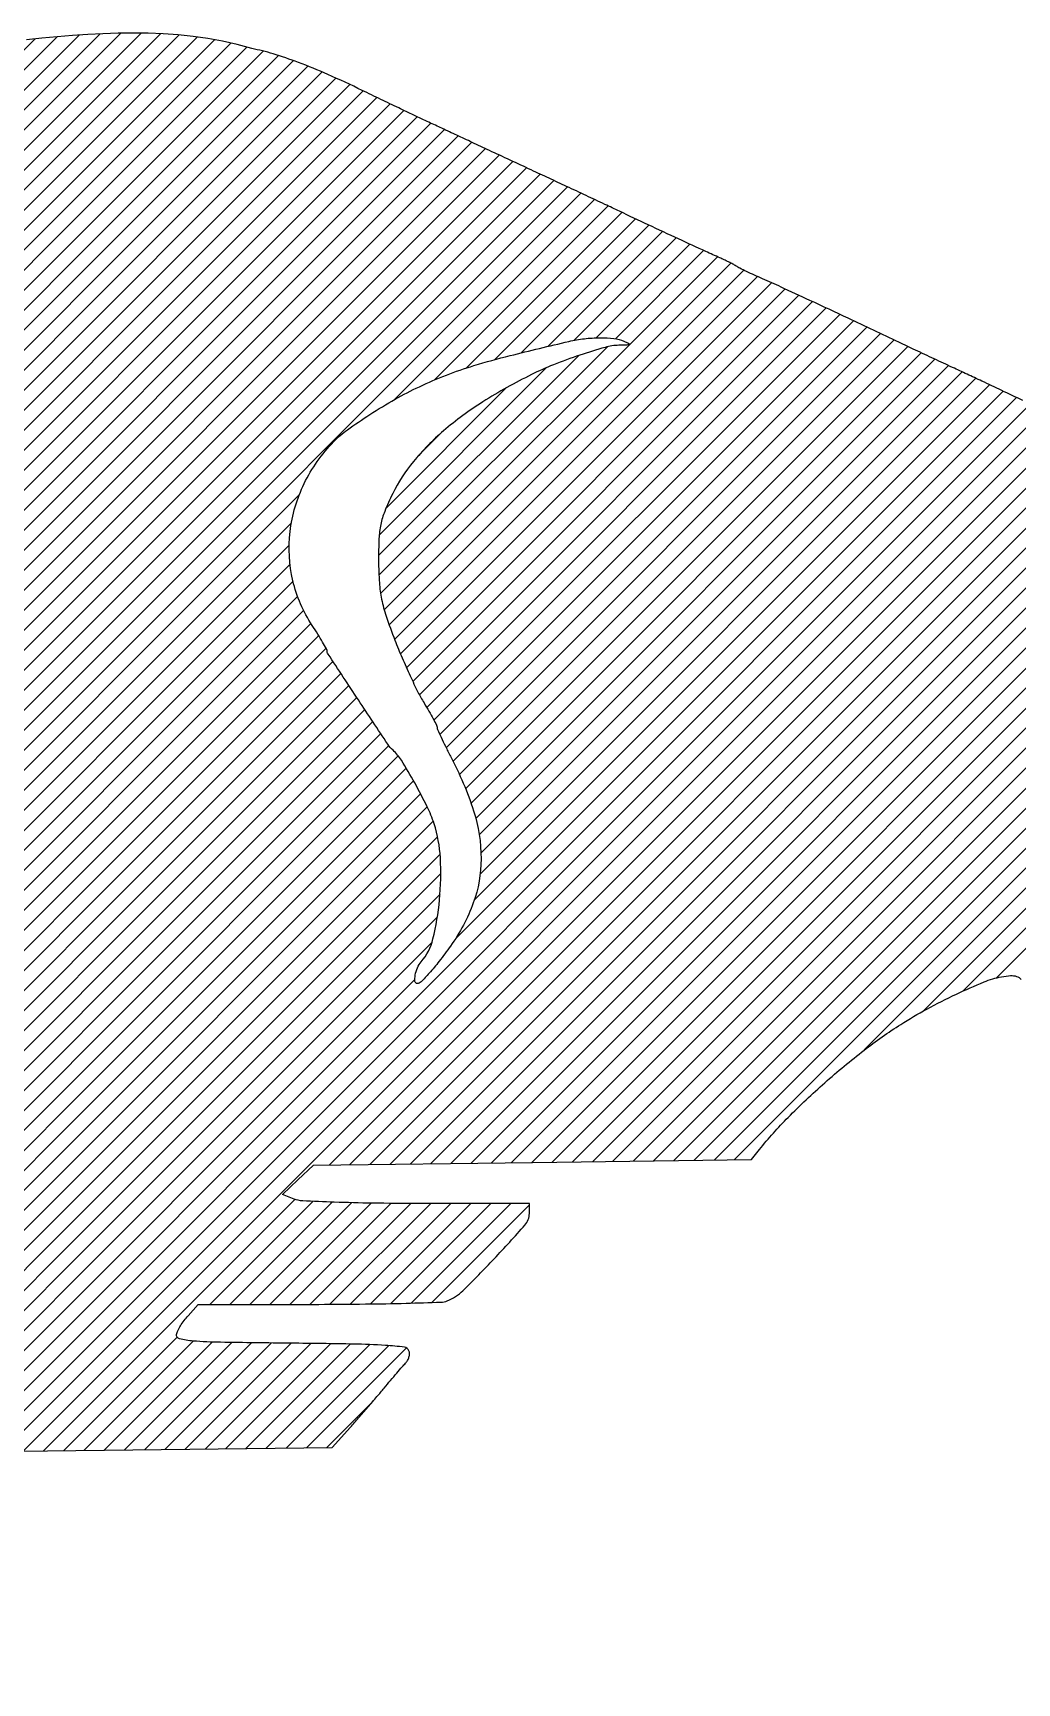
# Model space of a CAD drawing. Extents: x 0 to 40200, y 0 to 28450.
# Drawn here: x 38264 to 38612, y 5009 to 5592 of the extents above; entities that cross this region are included whole.
import ezdxf

# ---------------------------------------------------------------- set-up
doc = ezdxf.new("R2010")
doc.units = 0
doc.layers.add('KERB', color=7, linetype='CONTINUOUS')
doc.layers.add('SUFACING', color=7, linetype='CONTINUOUS')

# ---------------------------------------------------------------- blocks, each defined once
blk = doc.blocks.new('*X13')
at = {"layer": 'SUFACING', "color": 172, "linetype": 'CONTINUOUS'}
for points in [[(38028.31, 5352.91), (38265.17, 5589.76)], [(38034.98, 5352.5), (38272.99, 5590.51)], [(38038.95, 5292.84), (38334.38, 5588.26)], [(38042.09, 5352.55), (38280.67, 5591.12)], [(38052.12, 5355.51), (38288.19, 5591.57)], [(38062.19, 5358.5), (38295.5, 5591.81)], [(38067.99, 5357.23), (38302.59, 5591.83)], [(38072.33, 5354.5), (38309.45, 5591.62)], [(38075.68, 5350.78), (38316.07, 5591.16)], [(38078.02, 5346.05), (38322.41, 5590.44)], [(38079, 5339.95), (38328.52, 5589.47)], [(38027.14, 5252.75), (38356.5, 5582.1)], [(38028.27, 5260.94), (38351.22, 5583.89)], [(38030.58, 5270.32), (38345.73, 5585.47)], [(38036.89, 5283.7), (38340.01, 5586.82)], [(37988.04, 5199.5), (38366.62, 5578.08)], [(38025.92, 5244.45), (38361.61, 5580.14)], [(37991.56, 5195.94), (38371.52, 5575.91)], [(37995.13, 5192.44), (38376.36, 5573.68)], [(37998.76, 5189), (38381.15, 5571.4)], [(38002.44, 5185.61), (38385.92, 5569.1)], [(38006.11, 5182.21), (38390.7, 5566.8)], [(38009.76, 5178.8), (38395.48, 5564.51)], [(38013.4, 5175.36), (38400.27, 5562.23)], [(38016.95, 5171.84), (38405.09, 5559.98)], [(38020.42, 5168.24), (38409.91, 5557.73)], [(38023.73, 5164.48), (38414.73, 5555.48)], [(38026.82, 5160.49), (38419.55, 5553.23)], [(38029.66, 5156.26), (38424.38, 5550.98)], [(38032.84, 5152.38), (38429.2, 5548.73)], [(38037.24, 5149.71), (38434.02, 5546.49)], [(38044.41, 5149.81), (38438.85, 5544.24)], [(38054.12, 5152.45), (38443.67, 5542)], [(38062.69, 5153.94), (38448.5, 5539.75)], [(38068.32, 5152.49), (38453.32, 5537.5)], [(38072.11, 5149.22), (38458.14, 5535.25)], [(38392.23, 5462.27), (38462.95, 5532.99)], [(38406.21, 5469.18), (38467.76, 5530.73)], [(38417.54, 5473.43), (38472.56, 5528.46)], [(38427.56, 5476.38), (38477.37, 5526.19)], [(38437.04, 5478.8), (38482.18, 5523.93)], [(38446.38, 5481.06), (38487, 5521.68)], [(38455.6, 5483.21), (38491.83, 5519.44)], [(38387.28, 5393.67), (38506.38, 5512.78)], [(38463.57, 5484.11), (38496.66, 5517.2)], [(38470.32, 5483.79), (38501.5, 5514.97)], [(38388.57, 5387.9), (38511.17, 5510.5)], [(38390.35, 5382.6), (38515.76, 5508.01)], [(38392.26, 5377.45), (38520.57, 5505.76)], [(38394.29, 5372.4), (38525.48, 5503.6)], [(38396.43, 5367.47), (38530.35, 5501.39)], [(38398.66, 5362.64), (38535.19, 5499.16)], [(38401, 5357.9), (38540.02, 5496.92)], [(38403.61, 5353.44), (38544.84, 5494.67)], [(38406.16, 5348.91), (38549.65, 5492.41)], [(38408.21, 5343.89), (38554.46, 5490.15)], [(38410.51, 5339.13), (38559.27, 5487.88)], [(38412.92, 5334.47), (38564.07, 5485.62)], [(38415.22, 5329.69), (38568.87, 5483.35)], [(38386.57, 5407.11), (38457.26, 5477.8)], [(38386.7, 5400.17), (38467.47, 5480.94)], [(38417.33, 5324.73), (38573.67, 5481.08)], [(38419.26, 5319.59), (38578.48, 5478.81)], [(38386.79, 5414.4), (38445.95, 5473.56)], [(38420.95, 5314.21), (38583.29, 5476.55)], [(38422.18, 5308.37), (38588.11, 5474.3)], [(38422.79, 5301.91), (38592.93, 5472.05)], [(38389.24, 5423.92), (38431.7, 5466.39)], [(38420.44, 5285.42), (38602.56, 5467.54)], [(38422.5, 5294.55), (38597.76, 5469.8)], [(38239.51, 5090.35), (38612.16, 5463)], [(38246.66, 5090.43), (38616.95, 5460.71)], [(38413.77, 5271.67), (38607.37, 5465.27)], [(38253.81, 5090.5), (38621.73, 5458.43)], [(38260.96, 5090.58), (38626.52, 5456.14)], [(38369.12, 5191.67), (38631.33, 5453.88)], [(38376.29, 5191.76), (38636.16, 5451.64)], [(38383.45, 5191.86), (38641, 5449.41)], [(38400.37, 5442.12), (38408.94, 5450.7)], [(38390.62, 5191.96), (38645.91, 5447.25)], [(38397.79, 5192.05), (38650.81, 5445.07)], [(38404.96, 5192.15), (38655.66, 5442.86)], [(38412.12, 5192.25), (38660.5, 5440.63)], [(38419.29, 5192.34), (38665.33, 5438.38)], [(38426.46, 5192.44), (38670.15, 5436.13)], [(38433.63, 5192.54), (38674.96, 5433.87)], [(38440.79, 5192.63), (38679.75, 5431.59)], [(38075.03, 5145.07), (38358.51, 5428.55)], [(38447.96, 5192.73), (38684.54, 5429.31)], [(38455.13, 5192.82), (38689.31, 5427.01)], [(38462.29, 5192.92), (38694.1, 5424.73)], [(38077.34, 5140.3), (38355.76, 5418.73)], [(38469.46, 5193.02), (38698.9, 5422.46)], [(38476.63, 5193.11), (38703.71, 5420.19)], [(38483.8, 5193.21), (38708.52, 5417.93)], [(38490.96, 5193.31), (38713.34, 5415.68)], [(38498.13, 5193.4), (38718.17, 5413.44)], [(38079.31, 5135.21), (38354.97, 5410.87)], [(38505.3, 5193.5), (38722.99, 5411.19)], [(38512.47, 5193.6), (38727.82, 5408.94)], [(38081.01, 5129.83), (38355.28, 5404.1)], [(38558.32, 5232.38), (38732.64, 5406.69)], [(38579.11, 5246.1), (38737.45, 5404.44)], [(38593.31, 5253.22), (38742.27, 5402.18)], [(38082.36, 5124.12), (38356.33, 5398.08)], [(38605.01, 5257.85), (38747.08, 5399.93)], [(38083.33, 5118.01), (38357.96, 5392.64)], [(38084.73, 5112.34), (38360.08, 5387.69)], [(38087.11, 5107.65), (38362.63, 5383.17)], [(38091.68, 5105.15), (38365.4, 5378.87)], [(38175.28, 5181.67), (38368.05, 5374.44)], [(38177.03, 5176.36), (38370.42, 5369.74)], [(38178.72, 5170.98), (38373.23, 5365.48)], [(38180.31, 5165.49), (38376.04, 5361.23)], [(38181.61, 5159.72), (38378.86, 5356.97)], [(38181.23, 5152.27), (38381.67, 5352.72)], [(38176.12, 5133.02), (38387.32, 5344.22)], [(38178.86, 5142.83), (38384.49, 5348.47)], [(38165.65, 5115.48), (38390.15, 5339.98)], [(38141.57, 5077.26), (38396.31, 5332)], [(38154.93, 5097.68), (38393.56, 5336.31)], [(38131.35, 5059.97), (38398.91, 5327.53)], [(38119.39, 5040.94), (38401.41, 5322.96)], [(38107.72, 5022.2), (38403.8, 5318.28)], [(38104.05, 5011.45), (38405.89, 5313.29)], [(38108.89, 5009.22), (38407.43, 5307.76)], [(38115.48, 5008.74), (38408.33, 5301.6)], [(38122.47, 5008.66), (38408.57, 5294.76)], [(38129.49, 5008.61), (38408.3, 5287.41)], [(38136.54, 5008.59), (38407.38, 5279.42)], [(38221.33, 5086.31), (38405.5, 5270.48)], [(38232.36, 5090.27), (38399.41, 5257.31)], [(38268.11, 5090.66), (38357, 5179.55)], [(38326.86, 5142.34), (38363.37, 5178.85)], [(38333.95, 5142.36), (38370.16, 5178.57)], [(38341.04, 5142.38), (38377.02, 5178.36)], [(38348.13, 5142.4), (38383.95, 5178.22)], [(38355.22, 5142.42), (38390.95, 5178.14)], [(38362.31, 5142.43), (38397.98, 5178.1)], [(38369.4, 5142.46), (38405.05, 5178.1)], [(38376.52, 5142.51), (38412.12, 5178.1)], [(38383.68, 5142.59), (38419.19, 5178.1)], [(38390.87, 5142.71), (38426.26, 5178.1)], [(38398.13, 5142.89), (38433.33, 5178.1)], [(38405.41, 5143.11), (38439.89, 5177.59)], [(38275.26, 5090.74), (38315.36, 5130.84)], [(38282.41, 5090.82), (38321.05, 5129.46)], [(38289.56, 5090.9), (38327.75, 5129.09)], [(38296.71, 5090.98), (38334.69, 5128.96)], [(38303.86, 5091.06), (38341.66, 5128.86)], [(38311.01, 5091.14), (38348.65, 5128.77)], [(38318.16, 5091.21), (38355.65, 5128.7)], [(38325.31, 5091.29), (38362.64, 5128.62)], [(38332.46, 5091.37), (38369.61, 5128.52)], [(38339.61, 5091.45), (38376.57, 5128.41)], [(38346.76, 5091.53), (38383.46, 5128.23)], [(38353.91, 5091.61), (38390.16, 5127.85)], [(38361.06, 5091.69), (38396.43, 5127.06)], [(38368.21, 5091.77), (38384.66, 5108.22)]]:
    blk.add_lwpolyline(points, dxfattribs=at)

msp = doc.modelspace()

# ---------------------------------------------------------------- linework, layer by layer
at = {"layer": 'KERB', "color": 172, "linetype": 'CONTINUOUS'}
for points in [[(38614.32128, 5461.96926, 0.000574), (38606.89052, 5465.497), (38606.89052, 5465.497, 0.00058), (38599.89712, 5468.79736), (38599.89712, 5468.79736, 0.00134), (38594.6336, 5471.25667), (38594.6336, 5471.25667, -0.000699), (38589.52053, 5473.63772), (38589.52053, 5473.63772, -0.00035), (38583.06194, 5476.66185), (38583.06194, 5476.66185, -0.000347), (38576.38281, 5479.80061), (38576.38281, 5479.80061, -0.000513), (38570.528, 5482.56432), (38570.528, 5482.56432, 0.000513), (38552.64713, 5491.00481), (38552.64713, 5491.00481, 0.001159), (38539.08246, 5497.3525), (38539.08246, 5497.3525, 0.001429), (38528.87755, 5502.06374), (38528.87755, 5502.06374, 0.005116), (38522.3168, 5504.98905), (38522.3168, 5504.98905, -0.00472), (38519.46641, 5506.25728), (38519.46641, 5506.25728, -0.004968), (38516.68892, 5507.55812), (38516.68892, 5507.55812, -0.004765), (38514.31569, 5508.72648), (38514.31569, 5508.72648, -0.022197), (38512.9856, 5509.47291), (38512.9856, 5509.47291, 0.014428), (38511.85122, 5510.13289), (38511.85122, 5510.13289, 0.006625), (38510.33765, 5510.93017), (38510.33765, 5510.93017, 0.006555), (38508.72162, 5511.72774), (38508.72162, 5511.72774, 0.00901), (38507.24716, 5512.3992), (38507.24716, 5512.3992, -0.005286), (38502.2861, 5514.614), (38502.2861, 5514.614, -0.000852), (38492.67236, 5519.04823), (38492.67236, 5519.04823, -0.000988), (38481.91538, 5524.05785), (38481.91538, 5524.05785, -0.001171), (38471.7728, 5528.83472), (38471.7728, 5528.83472, 0.000698), (38466.60824, 5531.27305), (38466.60824, 5531.27305, 0.000335), (38459.97272, 5534.38912), (38459.97272, 5534.38912, 0.000332), (38453.04317, 5537.632), (38453.04317, 5537.632, 0.000474), (38446.8896, 5540.49966), (38446.8896, 5540.49966, -0.000117), (38440.57167, 5543.43843), (38440.57167, 5543.43843, -0.000072), (38433.12122, 5546.90741), (38433.12122, 5546.90741, -0.000072), (38425.74467, 5550.34457), (38425.74467, 5550.34457, -0.000128), (38419.6736, 5553.17638), (38419.6736, 5553.17638, 0.000059), (38414.27048, 5555.69755), (38414.27048, 5555.69755, 0.000062), (38408.96702, 5558.17065), (38408.96702, 5558.17065, 0.000059), (38404.39662, 5560.30056), (38404.39662, 5560.30056, 0.000284), (38401.7888, 5561.51369), (38401.7888, 5561.51369, -0.002548), (38399.05459, 5562.80071), (38399.05459, 5562.80071, -0.000402), (38393.6969, 5565.36135), (38393.6969, 5565.36135, -0.000447), (38387.38762, 5568.38997), (38387.38762, 5568.38997, -0.00039), (38380.7936, 5571.56886), (38380.7936, 5571.56886, 0.00831), (38368.63809, 5577.19335), (38368.63809, 5577.19335, 0.013992), (38358.23821, 5581.45336), (38358.23821, 5581.45336, 0.016637), (38349.26829, 5584.50095), (38349.26829, 5584.50095, 0.027042735), (38341.73436, 5586.34604), (38336.60063, 5587.7587), (38331.43104, 5588.93651), (38326.22961, 5589.89255), (38320.99846, 5590.64161), (38315.73972, 5591.19846), (38310.4555, 5591.57789), (38305.14793, 5591.7947), (38299.81914, 5591.86365), (38294.47124, 5591.79954), (38289.10635, 5591.61716), (38283.72661, 5591.33128), (38278.33413, 5590.95669), (38272.93104, 5590.50818), (38267.51946, 5590.00053), (38262.10151, 5589.44852)], [(38473.328, 5482.92075), (38473.328, 5482.92075, -0.016066), (38474.94772, 5482.1622), (38474.94772, 5482.1622, -0.540932999), (38474.98653, 5481.80747), (38474.98653, 5481.80747, -0.162681), (38474.35573, 5481.56605), (38474.35573, 5481.56605, -0.005134), (38471.56916, 5481.47486), (38471.56916, 5481.47486, 0.063975), (38466.67964, 5480.73477), (38466.67964, 5480.73477, 0.011272), (38457.78977, 5477.97954), (38457.78977, 5477.97954, 0.013003), (38448.39396, 5474.55952), (38448.39396, 5474.55952, 0.021416), (38440.6688, 5471.12895), (38440.6688, 5471.12895, 0.025142), (38423.49909, 5461.50196), (38423.49909, 5461.50196, 0.036887), (38409.56801, 5451.23681), (38409.56801, 5451.23681, 0.042353), (38398.89829, 5440.39432), (38398.89829, 5440.39432, 0.059917), (38391.56259, 5429.02535), (38391.56259, 5429.02535, 0.01612), (38388.748, 5422.74116), (38388.748, 5422.74116, 0.045443), (38387.33604, 5418.14465), (38387.33604, 5418.14465, 0.04151), (38386.71134, 5413.14221), (38386.71134, 5413.14221, 0.011729), (38386.57138, 5405.2834), (38386.57138, 5405.2834, 0.015022), (38386.84906, 5397.5064), (38386.84906, 5397.5064, 0.034384), (38387.63506, 5391.69661), (38387.63506, 5391.69661, 0.031183), (38389.26128, 5385.71747), (38389.26128, 5385.71747, 0.01044), (38392.35757, 5377.20298), (38392.35757, 5377.20298, 0.008679), (38394.87997, 5371.01419), (38394.87997, 5371.01419, 0.007503), (38397.73674, 5364.60649), (38397.73674, 5364.60649, 0.007571), (38400.5013, 5358.87659), (38400.5013, 5358.87659, 0.021734), (38402.65019, 5355.01802), (38402.65019, 5355.01802, -0.006337), (38404.40574, 5352.08216), (38404.40574, 5352.08216, -0.00898), (38405.88707, 5349.42324), (38405.88707, 5349.42324, -0.005683), (38407.05801, 5347.16838), (38407.05801, 5347.16838, -0.116696), (38407.23534, 5346.42859), (38407.23534, 5346.42859, 0.105359), (38407.40135, 5345.66049), (38407.40135, 5345.66049, 0.003877), (38408.64972, 5342.9425), (38408.64972, 5342.9425, 0.006912), (38410.20362, 5339.74319), (38410.20362, 5339.74319, 0.004784), (38412.04559, 5336.16617), (38412.04559, 5336.16617, -0.043395), (38420.17035, 5316.8613), (38420.17035, 5316.8613, -0.07818), (38422.82489, 5299.93752), (38422.82489, 5299.93752, -0.087547), (38420.06684, 5284.34814), (38420.06684, 5284.34814, -0.068109), (38412.0149, 5269.09706), (38412.0149, 5269.09706, -0.00923), (38407.9927, 5263.69745), (38407.9927, 5263.69745, -0.017162), (38404.50497, 5259.49746), (38404.50497, 5259.49746, -0.014454), (38401.61517, 5256.43402), (38401.61517, 5256.43402, -0.198978), (38400.2336, 5255.86155), (38400.2336, 5255.86155, -0.388087), (38399.43994, 5256.5868), (38399.43994, 5256.5868, -0.067009), (38399.53733, 5258.809), (38399.53733, 5258.809, -0.055112), (38400.32107, 5261.4573), (38400.32107, 5261.4573, -0.080601), (38401.60746, 5263.5151), (38401.60746, 5263.5151, 0.120755), (38405.81103, 5271.60519), (38405.81103, 5271.60519, 0.036254), (38408.12641, 5285.39288), (38408.12641, 5285.39288, 0.036861), (38408.42651, 5300.23698), (38408.42651, 5300.23698, 0.064148), (38406.20525, 5312.33414), (38406.20525, 5312.33414, 0.037468), (38403.77215, 5318.3451), (38403.77215, 5318.3451, 0.012538), (38399.35335, 5326.73845), (38399.35335, 5326.73845, 0.010623), (38394.64334, 5334.76033), (38394.64334, 5334.76033, 0.071815), (38391.6995, 5338.28715), (38391.6995, 5338.28715, -0.062909), (38389.81235, 5340.46822), (38389.81235, 5340.46822, -0.00076), (38379.4364, 5356.09641), (38379.4364, 5356.09641, -0.000355), (38368.73507, 5372.29294), (38368.73507, 5372.29294, -0.146833), (38368.352, 5373.56926), (38368.352, 5373.56926, 0.130401), (38368.18511, 5374.19828), (38368.18511, 5374.19828, 0.00391), (38366.80846, 5376.56685), (38366.80846, 5376.56685, 0.007523), (38365.11085, 5379.33969), (38365.11085, 5379.33969, 0.005097), (38363.09739, 5382.44938), (38363.09739, 5382.44938, -0.089116), (38356.28383, 5398.25423), (38356.28383, 5398.25423, -0.086614), (38355.30292, 5415.60603), (38355.30292, 5415.60603, -0.0846), (38360.28584, 5432.60624), (38360.28584, 5432.60624, -0.079863), (38370.6848, 5447.38052), (38370.6848, 5447.38052, -0.043132), (38375.56609, 5451.5922), (38375.56609, 5451.5922, -0.013811), (38383.49042, 5456.99098), (38383.49042, 5456.99098, -0.013954), (38392.45917, 5462.39804), (38392.45917, 5462.39804, -0.017901), (38401.0112, 5466.83758), (38401.0112, 5466.83758, -0.018317), (38410.55251, 5470.94375), (38410.55251, 5470.94375, -0.018968), (38420.25937, 5474.28853), (38420.25937, 5474.28853, -0.012618), (38433.07985, 5477.81834), (38433.07985, 5477.81834, -0.003274), (38453.888, 5482.84183), (38453.888, 5482.84183, -0.028318), (38459.34468, 5483.7994), (38459.34468, 5483.7994, -0.028267), (38464.8779, 5484.13501), (38464.8779, 5484.13501, -0.029959), (38469.81151, 5483.85923), (38469.81151, 5483.85923, -0.072656), (38473.328, 5482.92075)], [(38229.1616, 5090.23275), (38299.66159, 5091.01035), (38370.16157, 5091.78795), (38376.64399, 5099.01802), (38376.64399, 5099.01802, 0.003049), (38379.52195, 5102.26757), (38379.52195, 5102.26757, 0.001962), (38382.82113, 5106.0688), (38382.82113, 5106.0688, 0.001972), (38386.02003, 5109.8136), (38386.02003, 5109.8136, 0.003706), (38388.5696, 5112.86782), (38388.5696, 5112.86782, -0.002778), (38390.80718, 5115.55844), (38390.80718, 5115.55844, -0.002954), (38393.02928, 5118.16898), (38393.02928, 5118.16898, -0.002811), (38394.96734, 5120.39334), (38394.96734, 5120.39334, -0.013639), (38396.10785, 5121.61852), (38396.10785, 5121.61852, 0.067304), (38396.84412, 5122.60228), (38396.84412, 5122.60228, 0.059168), (38397.33195, 5123.78942), (38397.33195, 5123.78942, 0.062158), (38397.51057, 5124.99131), (38397.51057, 5124.99131, 0.097757), (38397.33302, 5126.01639), (38397.33302, 5126.01639, 0.276478), (38395.69903, 5127.29743), (38395.69903, 5127.29743, 0.015324), (38388.97512, 5127.93667), (38388.97512, 5127.93667, 0.011696), (38377.793, 5128.39257), (38377.793, 5128.39257, 0.001803), (38355.58036, 5128.69802), (38355.58036, 5128.69802, -0.001303), (38330.65309, 5129.01589), (38330.65309, 5129.01589, -0.015464), (38320.99856, 5129.46305), (38320.99856, 5129.46305, -0.041206), (38316.19724, 5130.23579), (38316.19724, 5130.23579, -0.392188), (38315.15257, 5131.82563), (38315.15257, 5131.82563, -0.071983), (38315.57134, 5133.13347), (38315.57134, 5133.13347, -0.024489), (38316.53473, 5134.88626), (38316.53473, 5134.88626, -0.023764), (38317.80317, 5136.74411), (38317.80317, 5136.74411, -0.025215), (38319.21891, 5138.43523), (38322.83027, 5142.33195), (38365.41994, 5142.44126), (38365.41994, 5142.44126, 0.002425), (38381.94625, 5142.56383), (38381.94625, 5142.56383, 0.003667), (38396.32917, 5142.84577), (38396.32917, 5142.84577, 0.001446), (38408.65596, 5143.21353), (38408.65596, 5143.21353, 0.085908), (38410.83609, 5143.6648), (38410.83609, 5143.6648, 0.100269), (38416.3897, 5147.26678), (38416.3897, 5147.26678, 0.010203), (38427.43607, 5158.54209), (38427.43607, 5158.54209, 0.00729), (38438.3452, 5170.48582), (38438.3452, 5170.48582, 0.18341), (38439.8912, 5174.55863), (38439.8912, 5178.10155), (38400.33484, 5178.10155), (38400.33484, 5178.10155, -0.003437), (38384.46036, 5178.21067), (38384.46036, 5178.21067, -0.005481), (38370.89385, 5178.54594), (38370.89385, 5178.54594, -0.003322), (38359.74911, 5179.0178), (38359.74911, 5179.0178, -0.078753), (38356.68124, 5179.65933), (38352.58399, 5181.2171), (38358.08525, 5186.40545), (38363.58651, 5191.59381), (38441.00765, 5192.63456), (38518.4288, 5193.67531), (38521.23205, 5197.16363), (38521.23205, 5197.16363, -0.025962), (38531.39143, 5208.54225), (38531.39143, 5208.54225, -0.016301), (38544.35373, 5220.79915), (38544.35373, 5220.79915, -0.016222), (38558.22924, 5232.30709), (38558.22924, 5232.30709, -0.023812), (38571.19783, 5241.41632), (38571.19783, 5241.41632, -0.017632), (38580.40443, 5246.804), (38580.40443, 5246.804, -0.013241), (38590.88344, 5252.097), (38590.88344, 5252.097, -0.012495), (38600.6571, 5256.4178), (38600.6571, 5256.4178, -0.0515), (38606.8497, 5258.25466), (38606.8497, 5258.25466, -0.029356), (38610.05723, 5258.66341), (38610.05723, 5258.66341, -0.104214), (38612.09912, 5258.37645), (38612.09912, 5258.37645, -0.10555), (38613.83739, 5257.29239)]]:
    msp.add_lwpolyline(points, format="xyb", dxfattribs=at)
at = {"layer": 'SUFACING', "color": 172, "linetype": 'CONTINUOUS'}
for points in [[(38614.32128, 5461.96926, 0.000574), (38606.89052, 5465.497), (38606.89052, 5465.497, 0.00058), (38599.89712, 5468.79736), (38599.89712, 5468.79736, 0.00134), (38594.6336, 5471.25667), (38594.6336, 5471.25667, -0.000699), (38589.52053, 5473.63772), (38589.52053, 5473.63772, -0.00035), (38583.06194, 5476.66185), (38583.06194, 5476.66185, -0.000347), (38576.38281, 5479.80061), (38576.38281, 5479.80061, -0.000513), (38570.528, 5482.56432), (38570.528, 5482.56432, 0.000513), (38552.64713, 5491.00481), (38552.64713, 5491.00481, 0.001159), (38539.08246, 5497.3525), (38539.08246, 5497.3525, 0.001429), (38528.87755, 5502.06374), (38528.87755, 5502.06374, 0.005116), (38522.3168, 5504.98905), (38522.3168, 5504.98905, -0.00472), (38519.46641, 5506.25728), (38519.46641, 5506.25728, -0.004968), (38516.68892, 5507.55812), (38516.68892, 5507.55812, -0.004765), (38514.31569, 5508.72648), (38514.31569, 5508.72648, -0.022197), (38512.9856, 5509.47291), (38512.9856, 5509.47291, 0.014428), (38511.85122, 5510.13289), (38511.85122, 5510.13289, 0.006625), (38510.33765, 5510.93017), (38510.33765, 5510.93017, 0.006555), (38508.72162, 5511.72774), (38508.72162, 5511.72774, 0.00901), (38507.24716, 5512.3992), (38507.24716, 5512.3992, -0.005286), (38502.2861, 5514.614), (38502.2861, 5514.614, -0.000852), (38492.67236, 5519.04823), (38492.67236, 5519.04823, -0.000988), (38481.91538, 5524.05785), (38481.91538, 5524.05785, -0.001171), (38471.7728, 5528.83472), (38471.7728, 5528.83472, 0.000698), (38466.60824, 5531.27305), (38466.60824, 5531.27305, 0.000335), (38459.97272, 5534.38912), (38459.97272, 5534.38912, 0.000332), (38453.04317, 5537.632), (38453.04317, 5537.632, 0.000474), (38446.8896, 5540.49966), (38446.8896, 5540.49966, -0.000117), (38440.57167, 5543.43843), (38440.57167, 5543.43843, -0.000072), (38433.12122, 5546.90741), (38433.12122, 5546.90741, -0.000072), (38425.74467, 5550.34457), (38425.74467, 5550.34457, -0.000128), (38419.6736, 5553.17638), (38419.6736, 5553.17638, 0.000059), (38414.27048, 5555.69755), (38414.27048, 5555.69755, 0.000062), (38408.96702, 5558.17065), (38408.96702, 5558.17065, 0.000059), (38404.39662, 5560.30056), (38404.39662, 5560.30056, 0.000284), (38401.7888, 5561.51369), (38401.7888, 5561.51369, -0.002548), (38399.05459, 5562.80071), (38399.05459, 5562.80071, -0.000402), (38393.6969, 5565.36135), (38393.6969, 5565.36135, -0.000447), (38387.38762, 5568.38997), (38387.38762, 5568.38997, -0.00039), (38380.7936, 5571.56886), (38380.7936, 5571.56886, 0.00831), (38368.63809, 5577.19335), (38368.63809, 5577.19335, 0.013992), (38358.23821, 5581.45336), (38358.23821, 5581.45336, 0.016637), (38349.26829, 5584.50095), (38349.26829, 5584.50095, 0.027042735), (38341.73436, 5586.34604), (38336.60063, 5587.7587), (38331.43104, 5588.93651), (38326.22961, 5589.89255), (38320.99846, 5590.64161), (38315.73972, 5591.19846), (38310.4555, 5591.57789), (38305.14793, 5591.7947), (38299.81914, 5591.86365), (38294.47124, 5591.79954), (38289.10635, 5591.61716), (38283.72661, 5591.33128), (38278.33413, 5590.95669), (38272.93104, 5590.50818), (38267.51946, 5590.00053), (38262.10151, 5589.44852)], [(38614.32128, 5461.96926, 0.000574), (38606.89052, 5465.497), (38606.89052, 5465.497, 0.00058), (38599.89712, 5468.79736), (38599.89712, 5468.79736, 0.00134), (38594.6336, 5471.25667), (38594.6336, 5471.25667, -0.000699), (38589.52053, 5473.63772), (38589.52053, 5473.63772, -0.00035), (38583.06194, 5476.66185), (38583.06194, 5476.66185, -0.000347), (38576.38281, 5479.80061), (38576.38281, 5479.80061, -0.000513), (38570.528, 5482.56432), (38570.528, 5482.56432, 0.000513), (38552.64713, 5491.00481), (38552.64713, 5491.00481, 0.001159), (38539.08246, 5497.3525), (38539.08246, 5497.3525, 0.001429), (38528.87755, 5502.06374), (38528.87755, 5502.06374, 0.005116), (38522.3168, 5504.98905), (38522.3168, 5504.98905, -0.00472), (38519.46641, 5506.25728), (38519.46641, 5506.25728, -0.004968), (38516.68892, 5507.55812), (38516.68892, 5507.55812, -0.004765), (38514.31569, 5508.72648), (38514.31569, 5508.72648, -0.022197), (38512.9856, 5509.47291), (38512.9856, 5509.47291, 0.014428), (38511.85122, 5510.13289), (38511.85122, 5510.13289, 0.006625), (38510.33765, 5510.93017), (38510.33765, 5510.93017, 0.006555), (38508.72162, 5511.72774), (38508.72162, 5511.72774, 0.00901), (38507.24716, 5512.3992), (38507.24716, 5512.3992, -0.005286), (38502.2861, 5514.614), (38502.2861, 5514.614, -0.000852), (38492.67236, 5519.04823), (38492.67236, 5519.04823, -0.000988), (38481.91538, 5524.05785), (38481.91538, 5524.05785, -0.001171), (38471.7728, 5528.83472), (38471.7728, 5528.83472, 0.000698), (38466.60824, 5531.27305), (38466.60824, 5531.27305, 0.000335), (38459.97272, 5534.38912), (38459.97272, 5534.38912, 0.000332), (38453.04317, 5537.632), (38453.04317, 5537.632, 0.000474), (38446.8896, 5540.49966), (38446.8896, 5540.49966, -0.000117), (38440.57167, 5543.43843), (38440.57167, 5543.43843, -0.000072), (38433.12122, 5546.90741), (38433.12122, 5546.90741, -0.000072), (38425.74467, 5550.34457), (38425.74467, 5550.34457, -0.000128), (38419.6736, 5553.17638), (38419.6736, 5553.17638, 0.000059), (38414.27048, 5555.69755), (38414.27048, 5555.69755, 0.000062), (38408.96702, 5558.17065), (38408.96702, 5558.17065, 0.000059), (38404.39662, 5560.30056), (38404.39662, 5560.30056, 0.000284), (38401.7888, 5561.51369), (38401.7888, 5561.51369, -0.002548), (38399.05459, 5562.80071), (38399.05459, 5562.80071, -0.000402), (38393.6969, 5565.36135), (38393.6969, 5565.36135, -0.000447), (38387.38762, 5568.38997), (38387.38762, 5568.38997, -0.00039), (38380.7936, 5571.56886), (38380.7936, 5571.56886, 0.00831), (38368.63809, 5577.19335), (38368.63809, 5577.19335, 0.013992), (38358.23821, 5581.45336), (38358.23821, 5581.45336, 0.016637), (38349.26829, 5584.50095), (38349.26829, 5584.50095, 0.027042735), (38341.73436, 5586.34604), (38336.60063, 5587.7587), (38331.43104, 5588.93651), (38326.22961, 5589.89255), (38320.99846, 5590.64161), (38315.73972, 5591.19846), (38310.4555, 5591.57789), (38305.14793, 5591.7947), (38299.81914, 5591.86365), (38294.47124, 5591.79954), (38289.10635, 5591.61716), (38283.72661, 5591.33128), (38278.33413, 5590.95669), (38272.93104, 5590.50818), (38267.51946, 5590.00053), (38262.10151, 5589.44852)], [(38473.328, 5482.92075), (38473.328, 5482.92075, -0.016066), (38474.94772, 5482.1622), (38474.94772, 5482.1622, -0.540932999), (38474.98653, 5481.80747), (38474.98653, 5481.80747, -0.162681), (38474.35573, 5481.56605), (38474.35573, 5481.56605, -0.005134), (38471.56916, 5481.47486), (38471.56916, 5481.47486, 0.063975), (38466.67964, 5480.73477), (38466.67964, 5480.73477, 0.011272), (38457.78977, 5477.97954), (38457.78977, 5477.97954, 0.013003), (38448.39396, 5474.55952), (38448.39396, 5474.55952, 0.021416), (38440.6688, 5471.12895), (38440.6688, 5471.12895, 0.025142), (38423.49909, 5461.50196), (38423.49909, 5461.50196, 0.036887), (38409.56801, 5451.23681), (38409.56801, 5451.23681, 0.042353), (38398.89829, 5440.39432), (38398.89829, 5440.39432, 0.059917), (38391.56259, 5429.02535), (38391.56259, 5429.02535, 0.01612), (38388.748, 5422.74116), (38388.748, 5422.74116, 0.045443), (38387.33604, 5418.14465), (38387.33604, 5418.14465, 0.04151), (38386.71134, 5413.14221), (38386.71134, 5413.14221, 0.011729), (38386.57138, 5405.2834), (38386.57138, 5405.2834, 0.015022), (38386.84906, 5397.5064), (38386.84906, 5397.5064, 0.034384), (38387.63506, 5391.69661), (38387.63506, 5391.69661, 0.031183), (38389.26128, 5385.71747), (38389.26128, 5385.71747, 0.01044), (38392.35757, 5377.20298), (38392.35757, 5377.20298, 0.008679), (38394.87997, 5371.01419), (38394.87997, 5371.01419, 0.007503), (38397.73674, 5364.60649), (38397.73674, 5364.60649, 0.007571), (38400.5013, 5358.87659), (38400.5013, 5358.87659, 0.021734), (38402.65019, 5355.01802), (38402.65019, 5355.01802, -0.006337), (38404.40574, 5352.08216), (38404.40574, 5352.08216, -0.00898), (38405.88707, 5349.42324), (38405.88707, 5349.42324, -0.005683), (38407.05801, 5347.16838), (38407.05801, 5347.16838, -0.116696), (38407.23534, 5346.42859), (38407.23534, 5346.42859, 0.105359), (38407.40135, 5345.66049), (38407.40135, 5345.66049, 0.003877), (38408.64972, 5342.9425), (38408.64972, 5342.9425, 0.006912), (38410.20362, 5339.74319), (38410.20362, 5339.74319, 0.004784), (38412.04559, 5336.16617), (38412.04559, 5336.16617, -0.043395), (38420.17035, 5316.8613), (38420.17035, 5316.8613, -0.07818), (38422.82489, 5299.93752), (38422.82489, 5299.93752, -0.087547), (38420.06684, 5284.34814), (38420.06684, 5284.34814, -0.068109), (38412.0149, 5269.09706), (38412.0149, 5269.09706, -0.00923), (38407.9927, 5263.69745), (38407.9927, 5263.69745, -0.017162), (38404.50497, 5259.49746), (38404.50497, 5259.49746, -0.014454), (38401.61517, 5256.43402), (38401.61517, 5256.43402, -0.198978), (38400.2336, 5255.86155), (38400.2336, 5255.86155, -0.388087), (38399.43994, 5256.5868), (38399.43994, 5256.5868, -0.067009), (38399.53733, 5258.809), (38399.53733, 5258.809, -0.055112), (38400.32107, 5261.4573), (38400.32107, 5261.4573, -0.080601), (38401.60746, 5263.5151), (38401.60746, 5263.5151, 0.120755), (38405.81103, 5271.60519), (38405.81103, 5271.60519, 0.036254), (38408.12641, 5285.39288), (38408.12641, 5285.39288, 0.036861), (38408.42651, 5300.23698), (38408.42651, 5300.23698, 0.064148), (38406.20525, 5312.33414), (38406.20525, 5312.33414, 0.037468), (38403.77215, 5318.3451), (38403.77215, 5318.3451, 0.012538), (38399.35335, 5326.73845), (38399.35335, 5326.73845, 0.010623), (38394.64334, 5334.76033), (38394.64334, 5334.76033, 0.071815), (38391.6995, 5338.28715), (38391.6995, 5338.28715, -0.062909), (38389.81235, 5340.46822), (38389.81235, 5340.46822, -0.00076), (38379.4364, 5356.09641), (38379.4364, 5356.09641, -0.000355), (38368.73507, 5372.29294), (38368.73507, 5372.29294, -0.146833), (38368.352, 5373.56926), (38368.352, 5373.56926, 0.130401), (38368.18511, 5374.19828), (38368.18511, 5374.19828, 0.00391), (38366.80846, 5376.56685), (38366.80846, 5376.56685, 0.007523), (38365.11085, 5379.33969), (38365.11085, 5379.33969, 0.005097), (38363.09739, 5382.44938), (38363.09739, 5382.44938, -0.089116), (38356.28383, 5398.25423), (38356.28383, 5398.25423, -0.086614), (38355.30292, 5415.60603), (38355.30292, 5415.60603, -0.0846), (38360.28584, 5432.60624), (38360.28584, 5432.60624, -0.079863), (38370.6848, 5447.38052), (38370.6848, 5447.38052, -0.043132), (38375.56609, 5451.5922), (38375.56609, 5451.5922, -0.013811), (38383.49042, 5456.99098), (38383.49042, 5456.99098, -0.013954), (38392.45917, 5462.39804), (38392.45917, 5462.39804, -0.017901), (38401.0112, 5466.83758), (38401.0112, 5466.83758, -0.018317), (38410.55251, 5470.94375), (38410.55251, 5470.94375, -0.018968), (38420.25937, 5474.28853), (38420.25937, 5474.28853, -0.012618), (38433.07985, 5477.81834), (38433.07985, 5477.81834, -0.003274), (38453.888, 5482.84183), (38453.888, 5482.84183, -0.028318), (38459.34468, 5483.7994), (38459.34468, 5483.7994, -0.028267), (38464.8779, 5484.13501), (38464.8779, 5484.13501, -0.029959), (38469.81151, 5483.85923), (38469.81151, 5483.85923, -0.072656), (38473.328, 5482.92075)], [(38473.328, 5482.92075), (38473.328, 5482.92075, -0.016066), (38474.94772, 5482.1622), (38474.94772, 5482.1622, -0.540932999), (38474.98653, 5481.80747), (38474.98653, 5481.80747, -0.162681), (38474.35573, 5481.56605), (38474.35573, 5481.56605, -0.005134), (38471.56916, 5481.47486), (38471.56916, 5481.47486, 0.063975), (38466.67964, 5480.73477), (38466.67964, 5480.73477, 0.011272), (38457.78977, 5477.97954), (38457.78977, 5477.97954, 0.013003), (38448.39396, 5474.55952), (38448.39396, 5474.55952, 0.021416), (38440.6688, 5471.12895), (38440.6688, 5471.12895, 0.025142), (38423.49909, 5461.50196), (38423.49909, 5461.50196, 0.036887), (38409.56801, 5451.23681), (38409.56801, 5451.23681, 0.042353), (38398.89829, 5440.39432), (38398.89829, 5440.39432, 0.059917), (38391.56259, 5429.02535), (38391.56259, 5429.02535, 0.01612), (38388.748, 5422.74116), (38388.748, 5422.74116, 0.045443), (38387.33604, 5418.14465), (38387.33604, 5418.14465, 0.04151), (38386.71134, 5413.14221), (38386.71134, 5413.14221, 0.011729), (38386.57138, 5405.2834), (38386.57138, 5405.2834, 0.015022), (38386.84906, 5397.5064), (38386.84906, 5397.5064, 0.034384), (38387.63506, 5391.69661), (38387.63506, 5391.69661, 0.031183), (38389.26128, 5385.71747), (38389.26128, 5385.71747, 0.01044), (38392.35757, 5377.20298), (38392.35757, 5377.20298, 0.008679), (38394.87997, 5371.01419), (38394.87997, 5371.01419, 0.007503), (38397.73674, 5364.60649), (38397.73674, 5364.60649, 0.007571), (38400.5013, 5358.87659), (38400.5013, 5358.87659, 0.021734), (38402.65019, 5355.01802), (38402.65019, 5355.01802, -0.006337), (38404.40574, 5352.08216), (38404.40574, 5352.08216, -0.00898), (38405.88707, 5349.42324), (38405.88707, 5349.42324, -0.005683), (38407.05801, 5347.16838), (38407.05801, 5347.16838, -0.116696), (38407.23534, 5346.42859), (38407.23534, 5346.42859, 0.105359), (38407.40135, 5345.66049), (38407.40135, 5345.66049, 0.003877), (38408.64972, 5342.9425), (38408.64972, 5342.9425, 0.006912), (38410.20362, 5339.74319), (38410.20362, 5339.74319, 0.004784), (38412.04559, 5336.16617), (38412.04559, 5336.16617, -0.043395), (38420.17035, 5316.8613), (38420.17035, 5316.8613, -0.07818), (38422.82489, 5299.93752), (38422.82489, 5299.93752, -0.087547), (38420.06684, 5284.34814), (38420.06684, 5284.34814, -0.068109), (38412.0149, 5269.09706), (38412.0149, 5269.09706, -0.00923), (38407.9927, 5263.69745), (38407.9927, 5263.69745, -0.017162), (38404.50497, 5259.49746), (38404.50497, 5259.49746, -0.014454), (38401.61517, 5256.43402), (38401.61517, 5256.43402, -0.198978), (38400.2336, 5255.86155), (38400.2336, 5255.86155, -0.388087), (38399.43994, 5256.5868), (38399.43994, 5256.5868, -0.067009), (38399.53733, 5258.809), (38399.53733, 5258.809, -0.055112), (38400.32107, 5261.4573), (38400.32107, 5261.4573, -0.080601), (38401.60746, 5263.5151), (38401.60746, 5263.5151, 0.120755), (38405.81103, 5271.60519), (38405.81103, 5271.60519, 0.036254), (38408.12641, 5285.39288), (38408.12641, 5285.39288, 0.036861), (38408.42651, 5300.23698), (38408.42651, 5300.23698, 0.064148), (38406.20525, 5312.33414), (38406.20525, 5312.33414, 0.037468), (38403.77215, 5318.3451), (38403.77215, 5318.3451, 0.012538), (38399.35335, 5326.73845), (38399.35335, 5326.73845, 0.010623), (38394.64334, 5334.76033), (38394.64334, 5334.76033, 0.071815), (38391.6995, 5338.28715), (38391.6995, 5338.28715, -0.062909), (38389.81235, 5340.46822), (38389.81235, 5340.46822, -0.00076), (38379.4364, 5356.09641), (38379.4364, 5356.09641, -0.000355), (38368.73507, 5372.29294), (38368.73507, 5372.29294, -0.146833), (38368.352, 5373.56926), (38368.352, 5373.56926, 0.130401), (38368.18511, 5374.19828), (38368.18511, 5374.19828, 0.00391), (38366.80846, 5376.56685), (38366.80846, 5376.56685, 0.007523), (38365.11085, 5379.33969), (38365.11085, 5379.33969, 0.005097), (38363.09739, 5382.44938), (38363.09739, 5382.44938, -0.089116), (38356.28383, 5398.25423), (38356.28383, 5398.25423, -0.086614), (38355.30292, 5415.60603), (38355.30292, 5415.60603, -0.0846), (38360.28584, 5432.60624), (38360.28584, 5432.60624, -0.079863), (38370.6848, 5447.38052), (38370.6848, 5447.38052, -0.043132), (38375.56609, 5451.5922), (38375.56609, 5451.5922, -0.013811), (38383.49042, 5456.99098), (38383.49042, 5456.99098, -0.013954), (38392.45917, 5462.39804), (38392.45917, 5462.39804, -0.017901), (38401.0112, 5466.83758), (38401.0112, 5466.83758, -0.018317), (38410.55251, 5470.94375), (38410.55251, 5470.94375, -0.018968), (38420.25937, 5474.28853), (38420.25937, 5474.28853, -0.012618), (38433.07985, 5477.81834), (38433.07985, 5477.81834, -0.003274), (38453.888, 5482.84183), (38453.888, 5482.84183, -0.028318), (38459.34468, 5483.7994), (38459.34468, 5483.7994, -0.028267), (38464.8779, 5484.13501), (38464.8779, 5484.13501, -0.029959), (38469.81151, 5483.85923), (38469.81151, 5483.85923, -0.072656), (38473.328, 5482.92075)], [(38229.1616, 5090.23275), (38299.66159, 5091.01035), (38370.16157, 5091.78795), (38376.64399, 5099.01802), (38376.64399, 5099.01802, 0.003049), (38379.52195, 5102.26757), (38379.52195, 5102.26757, 0.001962), (38382.82113, 5106.0688), (38382.82113, 5106.0688, 0.001972), (38386.02003, 5109.8136), (38386.02003, 5109.8136, 0.003706), (38388.5696, 5112.86782), (38388.5696, 5112.86782, -0.002778), (38390.80718, 5115.55844), (38390.80718, 5115.55844, -0.002954), (38393.02928, 5118.16898), (38393.02928, 5118.16898, -0.002811), (38394.96734, 5120.39334), (38394.96734, 5120.39334, -0.013639), (38396.10785, 5121.61852), (38396.10785, 5121.61852, 0.067304), (38396.84412, 5122.60228), (38396.84412, 5122.60228, 0.059168), (38397.33195, 5123.78942), (38397.33195, 5123.78942, 0.062158), (38397.51057, 5124.99131), (38397.51057, 5124.99131, 0.097757), (38397.33302, 5126.01639), (38397.33302, 5126.01639, 0.276478), (38395.69903, 5127.29743), (38395.69903, 5127.29743, 0.015324), (38388.97512, 5127.93667), (38388.97512, 5127.93667, 0.011696), (38377.793, 5128.39257), (38377.793, 5128.39257, 0.001803), (38355.58036, 5128.69802), (38355.58036, 5128.69802, -0.001303), (38330.65309, 5129.01589), (38330.65309, 5129.01589, -0.015464), (38320.99856, 5129.46305), (38320.99856, 5129.46305, -0.041206), (38316.19724, 5130.23579), (38316.19724, 5130.23579, -0.392188), (38315.15257, 5131.82563), (38315.15257, 5131.82563, -0.071983), (38315.57134, 5133.13347), (38315.57134, 5133.13347, -0.024489), (38316.53473, 5134.88626), (38316.53473, 5134.88626, -0.023764), (38317.80317, 5136.74411), (38317.80317, 5136.74411, -0.025215), (38319.21891, 5138.43523), (38322.83027, 5142.33195), (38365.41994, 5142.44126), (38365.41994, 5142.44126, 0.002425), (38381.94625, 5142.56383), (38381.94625, 5142.56383, 0.003667), (38396.32917, 5142.84577), (38396.32917, 5142.84577, 0.001446), (38408.65596, 5143.21353), (38408.65596, 5143.21353, 0.085908), (38410.83609, 5143.6648), (38410.83609, 5143.6648, 0.100269), (38416.3897, 5147.26678), (38416.3897, 5147.26678, 0.010203), (38427.43607, 5158.54209), (38427.43607, 5158.54209, 0.00729), (38438.3452, 5170.48582), (38438.3452, 5170.48582, 0.18341), (38439.8912, 5174.55863), (38439.8912, 5178.10155), (38400.33484, 5178.10155), (38400.33484, 5178.10155, -0.003437), (38384.46036, 5178.21067), (38384.46036, 5178.21067, -0.005481), (38370.89385, 5178.54594), (38370.89385, 5178.54594, -0.003322), (38359.74911, 5179.0178), (38359.74911, 5179.0178, -0.078753), (38356.68124, 5179.65933), (38352.58399, 5181.2171), (38358.08525, 5186.40545), (38363.58651, 5191.59381), (38441.00765, 5192.63456), (38518.4288, 5193.67531), (38521.23205, 5197.16363), (38521.23205, 5197.16363, -0.025962), (38531.39143, 5208.54225), (38531.39143, 5208.54225, -0.016301), (38544.35373, 5220.79915), (38544.35373, 5220.79915, -0.016222), (38558.22924, 5232.30709), (38558.22924, 5232.30709, -0.023812), (38571.19783, 5241.41632), (38571.19783, 5241.41632, -0.017632), (38580.40443, 5246.804), (38580.40443, 5246.804, -0.013241), (38590.88344, 5252.097), (38590.88344, 5252.097, -0.012495), (38600.6571, 5256.4178), (38600.6571, 5256.4178, -0.0515), (38606.8497, 5258.25466), (38606.8497, 5258.25466, -0.029356), (38610.05723, 5258.66341), (38610.05723, 5258.66341, -0.104214), (38612.09912, 5258.37645), (38612.09912, 5258.37645, -0.10555), (38613.83739, 5257.29239)], [(38229.1616, 5090.23275), (38299.66159, 5091.01035), (38370.16157, 5091.78795), (38376.64399, 5099.01802), (38376.64399, 5099.01802, 0.003049), (38379.52195, 5102.26757), (38379.52195, 5102.26757, 0.001962), (38382.82113, 5106.0688), (38382.82113, 5106.0688, 0.001972), (38386.02003, 5109.8136), (38386.02003, 5109.8136, 0.003706), (38388.5696, 5112.86782), (38388.5696, 5112.86782, -0.002778), (38390.80718, 5115.55844), (38390.80718, 5115.55844, -0.002954), (38393.02928, 5118.16898), (38393.02928, 5118.16898, -0.002811), (38394.96734, 5120.39334), (38394.96734, 5120.39334, -0.013639), (38396.10785, 5121.61852), (38396.10785, 5121.61852, 0.067304), (38396.84412, 5122.60228), (38396.84412, 5122.60228, 0.059168), (38397.33195, 5123.78942), (38397.33195, 5123.78942, 0.062158), (38397.51057, 5124.99131), (38397.51057, 5124.99131, 0.097757), (38397.33302, 5126.01639), (38397.33302, 5126.01639, 0.276478), (38395.69903, 5127.29743), (38395.69903, 5127.29743, 0.015324), (38388.97512, 5127.93667), (38388.97512, 5127.93667, 0.011696), (38377.793, 5128.39257), (38377.793, 5128.39257, 0.001803), (38355.58036, 5128.69802), (38355.58036, 5128.69802, -0.001303), (38330.65309, 5129.01589), (38330.65309, 5129.01589, -0.015464), (38320.99856, 5129.46305), (38320.99856, 5129.46305, -0.041206), (38316.19724, 5130.23579), (38316.19724, 5130.23579, -0.392188), (38315.15257, 5131.82563), (38315.15257, 5131.82563, -0.071983), (38315.57134, 5133.13347), (38315.57134, 5133.13347, -0.024489), (38316.53473, 5134.88626), (38316.53473, 5134.88626, -0.023764), (38317.80317, 5136.74411), (38317.80317, 5136.74411, -0.025215), (38319.21891, 5138.43523), (38322.83027, 5142.33195), (38365.41994, 5142.44126), (38365.41994, 5142.44126, 0.002425), (38381.94625, 5142.56383), (38381.94625, 5142.56383, 0.003667), (38396.32917, 5142.84577), (38396.32917, 5142.84577, 0.001446), (38408.65596, 5143.21353), (38408.65596, 5143.21353, 0.085908), (38410.83609, 5143.6648), (38410.83609, 5143.6648, 0.100269), (38416.3897, 5147.26678), (38416.3897, 5147.26678, 0.010203), (38427.43607, 5158.54209), (38427.43607, 5158.54209, 0.00729), (38438.3452, 5170.48582), (38438.3452, 5170.48582, 0.18341), (38439.8912, 5174.55863), (38439.8912, 5178.10155), (38400.33484, 5178.10155), (38400.33484, 5178.10155, -0.003437), (38384.46036, 5178.21067), (38384.46036, 5178.21067, -0.005481), (38370.89385, 5178.54594), (38370.89385, 5178.54594, -0.003322), (38359.74911, 5179.0178), (38359.74911, 5179.0178, -0.078753), (38356.68124, 5179.65933), (38352.58399, 5181.2171), (38358.08525, 5186.40545), (38363.58651, 5191.59381), (38441.00765, 5192.63456), (38518.4288, 5193.67531), (38521.23205, 5197.16363), (38521.23205, 5197.16363, -0.025962), (38531.39143, 5208.54225), (38531.39143, 5208.54225, -0.016301), (38544.35373, 5220.79915), (38544.35373, 5220.79915, -0.016222), (38558.22924, 5232.30709), (38558.22924, 5232.30709, -0.023812), (38571.19783, 5241.41632), (38571.19783, 5241.41632, -0.017632), (38580.40443, 5246.804), (38580.40443, 5246.804, -0.013241), (38590.88344, 5252.097), (38590.88344, 5252.097, -0.012495), (38600.6571, 5256.4178), (38600.6571, 5256.4178, -0.0515), (38606.8497, 5258.25466), (38606.8497, 5258.25466, -0.029356), (38610.05723, 5258.66341), (38610.05723, 5258.66341, -0.104214), (38612.09912, 5258.37645), (38612.09912, 5258.37645, -0.10555), (38613.83739, 5257.29239)]]:
    msp.add_lwpolyline(points, format="xyb", dxfattribs=at)

# ---------------------------------------------------------------- block references
at = {"layer": 'SUFACING', "color": 172}
msp.add_blockref('*X13', (0, 0), dxfattribs=at)

doc.saveas('drawing.dxf')
